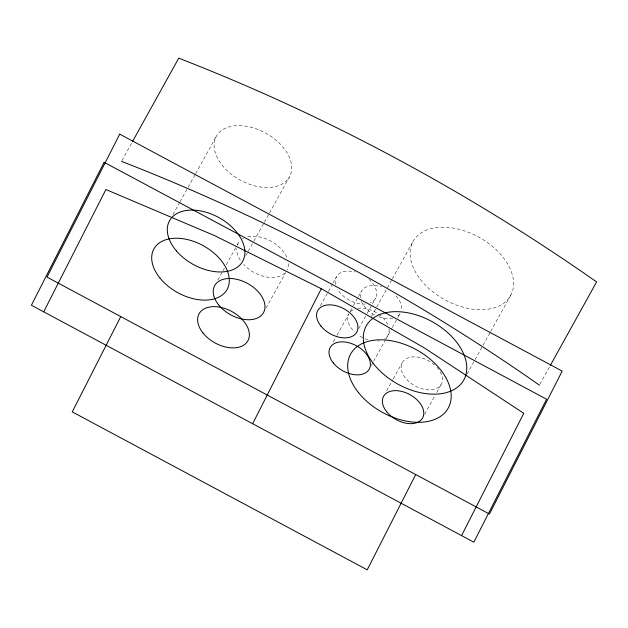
<?xml version="1.0" encoding="UTF-8"?>
<svg xmlns="http://www.w3.org/2000/svg" width="628" height="628" viewBox="0 0 628 628"><rect width="100%" height="100%" fill="white"/><g stroke="black" fill="none" stroke-linecap="round" stroke-linejoin="round"><path stroke-width="0.47" stroke-dasharray="3.14 2.35" d="M121.989 160.525L131.919 142.611M172.951 214.548L179.577 202.609M180.048 201.753L187.615 188.102M188.086 187.254L195.175 174.458M195.653 173.603L216.456 136.072M217.798 280.041L222.485 271.586M222.956 270.739L224.361 268.203M226.237 264.82L236.544 246.223M237.015 245.375L237.957 243.688M245.87 255.572L247.762 252.158M248.233 251.302L253.429 241.921M253.908 241.066L263.839 223.152M264.31 222.304L269.035 213.771M269.506 212.916L289.367 177.088A41.833 26.721 29 0 0 246.215 126.259A41.833 26.721 29 0 0 223.152 166.389A41.833 26.721 29 0 0 289.367 177.088M266.029 308.058L285.709 272.544M320.398 305.773L327.887 292.263M328.358 291.416L332.565 283.817M333.036 282.969L336.318 277.058M333.327 341.915L336.6 336.004M337.071 335.156L348.776 314.047A22.31 14.248 29 0 0 354.388 331.765M350.157 311.543L352.936 306.543M353.399 305.703L358.023 297.366M358.486 296.534L361.257 291.525M358.792 328.523L366.752 314.165M367.215 313.325L375.646 298.119M371.376 316.669L392.178 279.138M392.351 278.824L413.452 240.752M371.25 365.512L373.126 362.128M373.589 361.288L385.294 340.172M385.765 339.332L391.801 328.436M392.264 327.604L397.351 318.427M397.814 317.595L400.122 313.419M386.699 390.702L392.783 379.728M393.254 378.88L402.148 362.835M424.622 414.299L434.921 395.719M436.79 392.343L441.476 383.896M467.036 374.123L474.776 360.158M475.074 359.624L490.382 332.008M490.68 331.474L511.011 294.791M539.86 384.297L549.79 366.383M368.911 279.366A22.31 14.248 29 0 1 370.143 302.924M365.315 304.023A22.31 14.248 29 0 1 337.503 289.131M335.619 284.437A22.31 14.248 29 0 1 355.165 272.002M389.015 328.876A22.31 14.248 29 0 1 384.603 338.885M379.069 340.855A22.31 14.248 29 0 1 377.773 341.012M367.773 339.732A22.31 14.248 29 0 1 357.944 334.755M350.597 311.59A22.31 14.248 29 0 1 354.278 309.243M357.811 308.301A22.31 14.248 29 0 1 388.057 325.39M400.075 313.466A22.31 14.248 29 0 1 396.127 316.912M392.79 318.106A22.31 14.248 29 0 1 378.786 316.708M374.453 314.761A22.31 14.248 29 0 1 361.304 301.244M360.346 297.758A22.31 14.248 29 0 1 381.581 286.902M396.017 295.953A22.31 14.248 29 0 1 401.308 310.672M436.907 367.262A22.31 14.248 29 0 1 427.48 389.792A22.31 14.248 29 0 1 401.52 364.421A22.31 14.248 29 0 1 434.741 365.143M284.837 273.086A27.891 17.812 29 0 1 243.664 264.482M240.328 260.228A27.891 17.812 29 0 1 236.67 248.696M237.439 244.849A27.891 17.812 29 0 1 240.234 240.61M242.329 238.962A27.891 17.812 29 0 1 243.531 238.279M247.699 236.795A27.891 17.812 29 0 1 287.585 259.333M288.385 263.627A27.891 17.812 29 0 1 287.114 270.009M420.328 279.279A55.774 35.631 29 0 0 509.355 297.546A55.774 35.631 29 0 0 455.857 228.584A55.774 35.631 29 0 0 420.328 279.279"/><path stroke-width="0.94" d="M43.693 311.826L105.912 189.523L214.76 235.696L321.308 288.707L424.622 348.085L523.783 413.303L461.564 535.598M120.749 316.583L72.259 411.882L367.231 569.839L415.712 474.54M252.629 423.712L321.308 288.707M132.39 141.755L178.729 58.161A1270.452 811.525 29 0 1 596.6 281.933L550.261 365.535M121.518 161.372A1270.452 811.525 29 0 1 539.389 385.152M104.122 162.299L31.4 305.239L473.85 542.184L546.58 399.235L104.122 162.299M119.728 134.149L47.006 277.097L489.455 514.034L562.186 371.085L119.728 134.149M320.877 325.987A22.31 14.248 29 0 0 356.406 332.777A22.31 14.248 29 0 0 334.473 305.341A22.31 14.248 29 0 0 320.877 325.987M373.519 363.73A55.774 35.631 29 0 0 462.546 381.989A55.774 35.631 29 0 0 409.048 313.027A55.774 35.631 29 0 0 373.519 363.73M176.342 250.839A41.833 26.721 29 0 0 242.557 261.538A41.833 26.721 29 0 0 199.406 210.71A41.833 26.721 29 0 0 176.342 250.839M386.707 411.772A22.31 14.248 29 0 0 422.236 418.562A22.31 14.248 29 0 0 400.311 391.118A22.31 14.248 29 0 0 386.707 411.772M333.335 362.976A22.31 14.248 29 0 0 368.864 369.766A22.31 14.248 29 0 0 346.939 342.323A22.31 14.248 29 0 0 333.335 362.976M218.63 304.894A27.891 17.812 29 0 0 263.046 313.388A27.891 17.812 29 0 0 235.626 279.083A27.891 17.812 29 0 0 218.63 304.894M358.494 392.618A55.774 35.631 29 0 0 447.317 409.589A55.774 35.631 29 0 0 392.492 340.988A55.774 35.631 29 0 0 358.494 392.618M203.025 333.044A27.891 17.812 29 0 0 247.44 341.538A27.891 17.812 29 0 0 220.028 307.233A27.891 17.812 29 0 0 203.025 333.044M159.795 277.843A41.833 26.721 29 0 0 226.41 290.576A41.833 26.721 29 0 0 185.291 239.119A41.833 26.721 29 0 0 159.795 277.843"/></g></svg>
